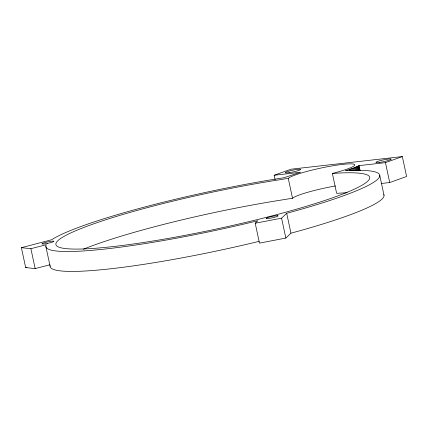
<?xml version="1.0" encoding="UTF-8"?>
<svg xmlns="http://www.w3.org/2000/svg" width="428" height="428" viewBox="0 0 428 428"><rect width="100%" height="100%" fill="white"/><g stroke="black" fill="none" stroke-linecap="round" stroke-linejoin="round"><path stroke-width="0.64" d="M332.363 173.442L338.457 173.067A160.457 18.441 -12.1 0 1 293.196 210.127L288.44 211.459A160.457 18.441 -12.1 0 1 263.413 218.077L258.196 219.382A160.457 18.441 -12.1 0 1 56.287 242.644A160.457 18.441 -12.1 0 1 279.602 179.744L288.408 178.305A34.138 3.922 -12.1 0 1 305.282 171.863L306.309 171.58A34.138 3.922 -12.1 0 1 342.47 164.406A34.138 3.922 -12.1 0 1 353.598 166.214L353.271 166.417A34.138 3.922 -12.1 0 1 333.235 173.217L332.363 173.442L336.633 193.338L342.721 192.964A160.457 18.441 -12.1 0 1 347.167 192.777M83.39 249.214A160.457 18.441 -12.1 0 1 283.866 199.641L292.677 198.201A34.138 3.922 -12.1 0 1 309.546 191.76L310.578 191.476A34.138 3.922 -12.1 0 1 335.504 185.955M383.83 194.585A170.697 19.618 -12.1 0 1 292.383 232.805L290.954 233.19L285.845 238.064L259.475 243.125L255.211 223.234L257.838 220.72L255.489 221.297A170.697 19.618 -12.1 0 1 46.112 245.057L46.288 244.725L30.891 248.684L21.4 247.694L25.664 267.586L35.155 268.581L49.91 264.788M255.211 223.234L281.581 218.168L286.685 213.294L288.114 212.909A170.697 19.618 -12.1 0 0 346.477 170.649L345.557 170.702L353.293 168.14L359.087 165.625L385.457 162.635L402.336 156.578L406.6 176.475L389.721 182.531L381.15 183.505M275.134 179.755L274.166 175.261L291.045 169.204L402.336 156.578M21.4 247.694L51.686 239.739A170.697 19.618 -12.1 0 1 283.866 177.754L300.536 172.27L274.166 175.261M25.664 267.586L26.937 267.259M385.457 162.635L389.721 182.531M379.748 175.352L384.012 195.248M359.087 165.625L360.189 170.761M358.734 165.818L359.697 170.312M358.204 166.085L359.167 170.579M357.631 166.358L358.594 170.852M357.016 166.642L357.84 170.494M356.353 166.931L357.182 170.777M355.652 167.225L356.337 170.43M354.903 167.525L355.593 170.729M354.122 167.829L354.668 170.398M353.293 168.14L353.844 170.708M352.431 168.455L352.843 170.376M351.527 168.771L351.939 170.697M350.585 169.097L350.864 170.381M349.612 169.424L349.89 170.708M288.279 178.444L292.543 198.341M286.685 213.294L290.954 233.19M281.581 218.168L285.845 238.064M45.871 246.507L50.135 266.403M30.891 248.684L35.155 268.581M259.127 241.349A170.697 19.618 -12.1 0 1 50.151 265.702M47.241 243.446L47.037 243.489A6.147 0.706 -12.1 0 1 42.062 243.709A6.147 0.706 -12.1 0 1 48.953 241.654L49.161 241.617A6.147 0.706 -12.1 0 1 53.928 241.435A6.147 0.706 -12.1 0 1 47.241 243.446M277.745 215.696L277.665 215.685A6.147 0.706 -12.1 0 0 269.993 216.916A6.147 0.706 -12.1 0 0 266.435 218.574L266.51 218.585A6.147 0.706 -12.1 0 0 274.262 217.36A6.147 0.706 -12.1 0 0 277.745 215.696M379.797 162.378A7.854 0.904 -12.1 0 0 391.224 159.146A7.854 0.904 -12.1 0 0 379.609 160.821A7.854 0.904 -12.1 0 0 379.797 162.378M289.216 172.655A7.854 0.904 -12.1 0 0 300.638 169.424A7.854 0.904 -12.1 0 0 289.028 171.098A7.854 0.904 -12.1 0 0 289.216 172.655"/></g></svg>
